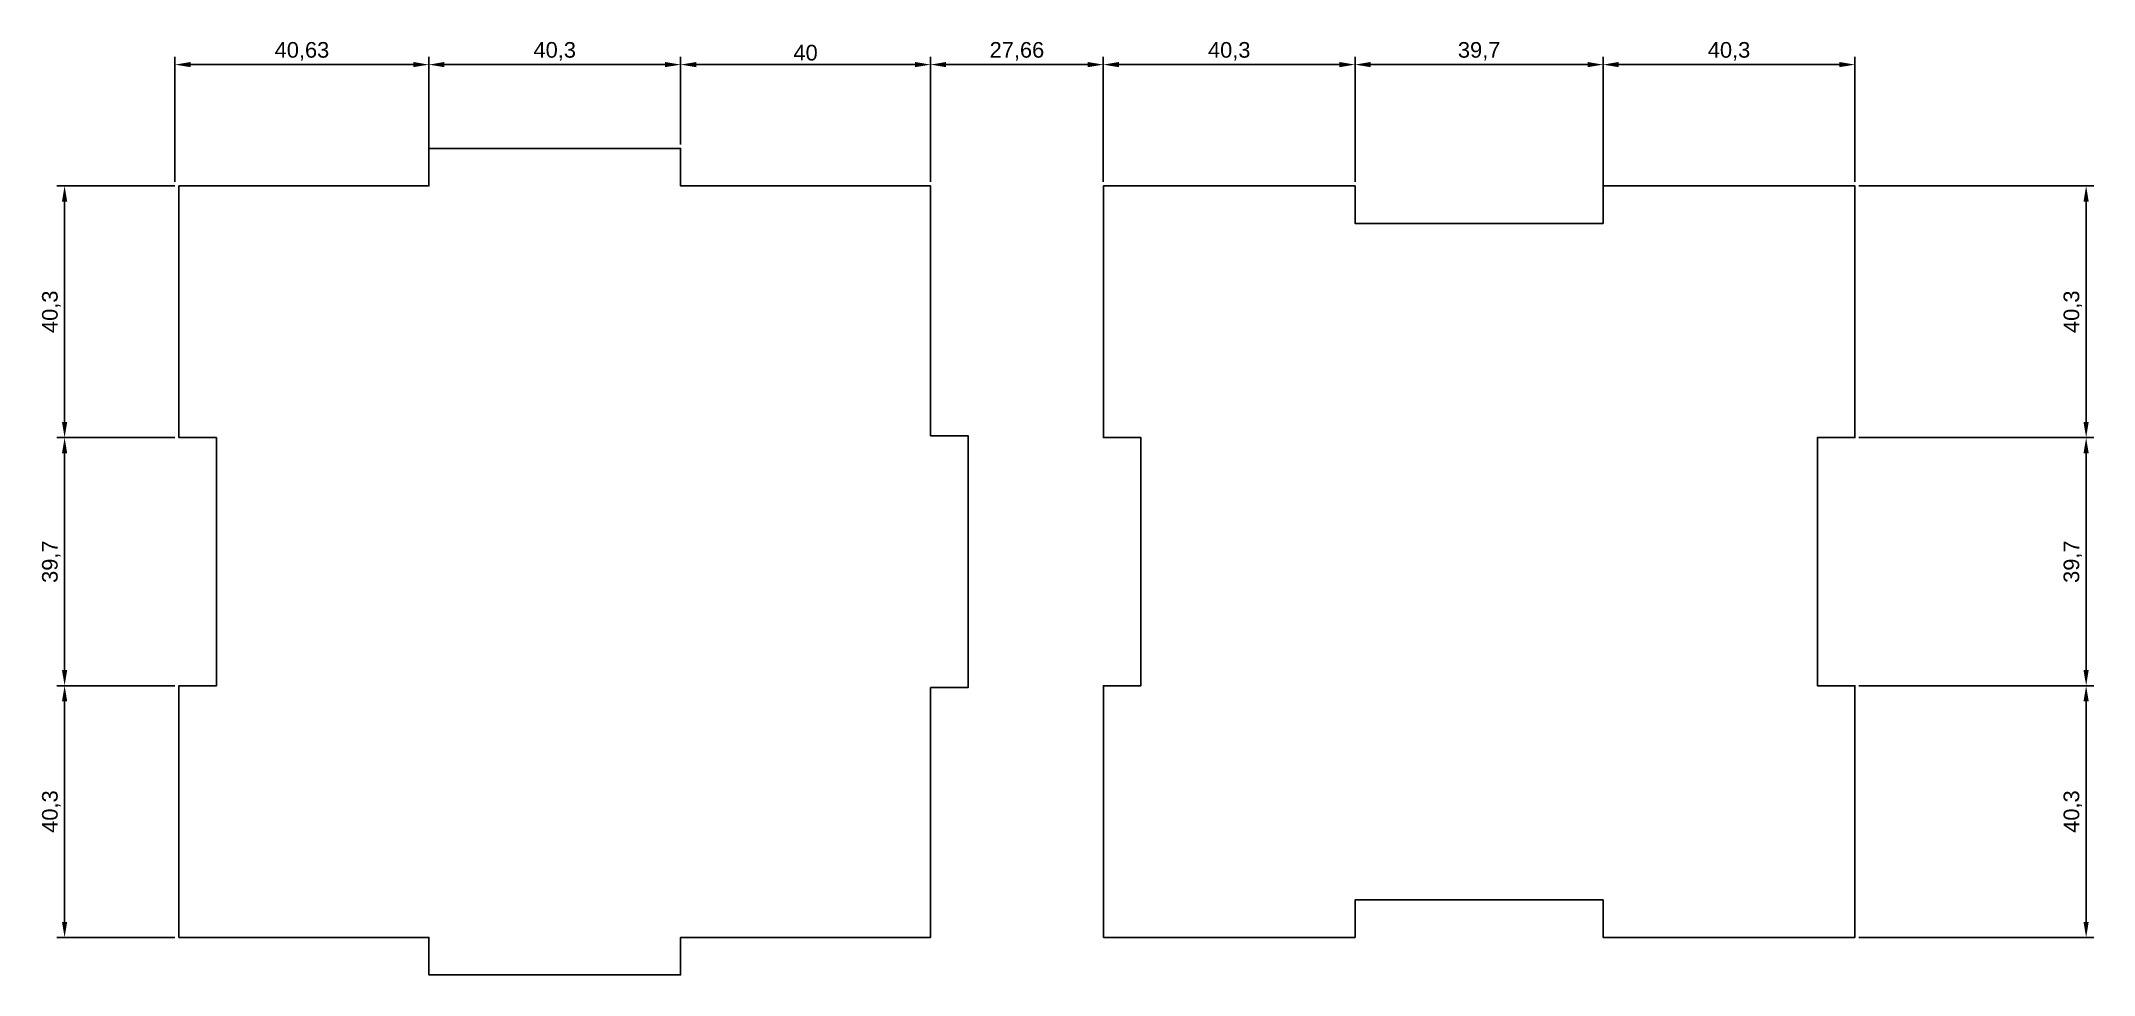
# Model space of a CAD drawing. Header units: millimetres. Extents: x -22 to 306, y -6 to 143.
import ezdxf

# ---------------------------------------------------------------- set-up
doc = ezdxf.new("R2010")
doc.units = ezdxf.units.MM
doc.layers.add('Dimensions', color=1, linetype='Continuous')
doc.styles.get("Standard").update_dxf_attribs({"font": 'arial.ttf'})
doc.dimstyles.new('ISO-25', dxfattribs={"dimtxt": 2.5, "dimasz": 2.5, "dimexe": 1.25, "dimexo": 0.625, "dimtad": 1, "dimtxsty": 'Standard', "dimcen": 2.5, "dimadec": 0, "dimazin": 0, "dimtfac": 1, "dimtmove": 0, "dimatfit": 3, "dimfxl": 1, "dimarcsym": 0})

# ---------------------------------------------------------------- blocks, each defined once
blk = doc.blocks.new('*D1')
at = {"layer": 'Defpoints', "color": 0}
for p in [(-0.15, 120.15), (-18.45, 79.85), (-0.15, 79.85)]:
    blk.add_point(p, dxfattribs=at)
at = {"layer": 'Dimensions', "color": 0, "lineweight": -2}
for p, q in [((-0.78, 120.15), (-19.7, 120.15)), ((-18.45, 117.65), (-18.45, 82.35)), ((-0.78, 79.85), (-19.7, 79.85))]:
    blk.add_line(p, q, dxfattribs=at)
at = {"layer": 'Dimensions', "color": 0}
for points in [[(-18.03, 117.65), (-18.87, 117.65), (-18.45, 120.15)], [(-18.87, 82.35), (-18.03, 82.35), (-18.45, 79.85)]]:
    blk.add_solid(points, dxfattribs=at)
at = {"layer": 'Dimensions', "color": 0, "insert": (-20.58, 100), "char_height": 2.5, "attachment_point": 5, "rotation": 90}
blk.add_mtext('40,3', dxfattribs=at)
blk = doc.blocks.new('*D2')
at = {"layer": 'Defpoints', "color": 0}
for p in [(-0.15, 79.85), (-18.45, 40.15), (-0.15, 40.15)]:
    blk.add_point(p, dxfattribs=at)
at = {"layer": 'Dimensions', "color": 0, "lineweight": -2}
for p, q in [((-0.78, 79.85), (-19.7, 79.85)), ((-18.45, 77.35), (-18.45, 42.65)), ((-0.78, 40.15), (-19.7, 40.15))]:
    blk.add_line(p, q, dxfattribs=at)
at = {"layer": 'Dimensions', "color": 0}
for points in [[(-18.03, 77.35), (-18.87, 77.35), (-18.45, 79.85)], [(-18.87, 42.65), (-18.03, 42.65), (-18.45, 40.15)]]:
    blk.add_solid(points, dxfattribs=at)
at = {"layer": 'Dimensions', "color": 0, "insert": (-20.58, 60), "char_height": 2.5, "attachment_point": 5, "rotation": 90}
blk.add_mtext('39,7', dxfattribs=at)
blk = doc.blocks.new('*D3')
at = {"layer": 'Defpoints', "color": 0}
for p in [(-0.15, 40.15), (-18.45, -0.15), (-0.15, -0.15)]:
    blk.add_point(p, dxfattribs=at)
at = {"layer": 'Dimensions', "color": 0, "lineweight": -2}
for p, q in [((-0.78, 40.15), (-19.7, 40.15)), ((-18.45, 37.65), (-18.45, 2.35)), ((-0.78, -0.15), (-19.7, -0.15))]:
    blk.add_line(p, q, dxfattribs=at)
at = {"layer": 'Dimensions', "color": 0}
for points in [[(-18.03, 37.65), (-18.87, 37.65), (-18.45, 40.15)], [(-18.87, 2.35), (-18.03, 2.35), (-18.45, -0.15)]]:
    blk.add_solid(points, dxfattribs=at)
at = {"layer": 'Dimensions', "color": 0, "insert": (-20.58, 20), "char_height": 2.5, "attachment_point": 5, "rotation": 90}
blk.add_mtext('40,3', dxfattribs=at)
blk = doc.blocks.new('*D4')
at = {"layer": 'Defpoints', "color": 0}
for p in [(39.85, 139.56), (-0.78, 120.15), (39.85, 120.15)]:
    blk.add_point(p, dxfattribs=at)
at = {"layer": 'Dimensions', "color": 0, "lineweight": -2}
for p, q in [((-0.78, 120.78), (-0.78, 140.81)), ((1.73, 139.56), (37.35, 139.56)), ((39.85, 120.78), (39.85, 140.81))]:
    blk.add_line(p, q, dxfattribs=at)
at = {"layer": 'Dimensions', "color": 0}
for points in [[(1.73, 139.98), (1.73, 139.15), (-0.78, 139.56)], [(37.35, 139.15), (37.35, 139.98), (39.85, 139.56)]]:
    blk.add_solid(points, dxfattribs=at)
at = {"layer": 'Dimensions', "color": 0, "insert": (19.54, 141.69), "char_height": 2.5, "attachment_point": 5}
blk.add_mtext('40,63', dxfattribs=at)
blk = doc.blocks.new('*D5')
at = {"layer": 'Defpoints', "color": 0}
for p in [(80.15, 139.56), (80.15, 126.15), (39.85, 120.15)]:
    blk.add_point(p, dxfattribs=at)
at = {"layer": 'Dimensions', "color": 0, "lineweight": -2}
for p, q in [((39.85, 120.78), (39.85, 140.81)), ((42.35, 139.56), (77.65, 139.56)), ((80.15, 126.78), (80.15, 140.81))]:
    blk.add_line(p, q, dxfattribs=at)
at = {"layer": 'Dimensions', "color": 0}
for points in [[(42.35, 139.98), (42.35, 139.15), (39.85, 139.56)], [(77.65, 139.15), (77.65, 139.98), (80.15, 139.56)]]:
    blk.add_solid(points, dxfattribs=at)
at = {"layer": 'Dimensions', "color": 0, "insert": (60, 141.69), "char_height": 2.5, "attachment_point": 5}
blk.add_mtext('40,3', dxfattribs=at)
blk = doc.blocks.new('*D6')
at = {"layer": 'Defpoints', "color": 0}
for p in [(120.15, 139.56), (80.15, 126.15), (120.15, 120.15)]:
    blk.add_point(p, dxfattribs=at)
at = {"layer": 'Dimensions', "color": 0, "lineweight": -2}
for p, q in [((80.15, 126.78), (80.15, 140.81)), ((82.65, 139.56), (117.65, 139.56)), ((120.15, 120.78), (120.15, 140.81))]:
    blk.add_line(p, q, dxfattribs=at)
at = {"layer": 'Dimensions', "color": 0}
for points in [[(82.65, 139.98), (82.65, 139.15), (80.15, 139.56)], [(117.65, 139.15), (117.65, 139.98), (120.15, 139.56)]]:
    blk.add_solid(points, dxfattribs=at)
at = {"layer": 'Dimensions', "color": 0, "insert": (100.15, 141.46), "char_height": 2.5, "attachment_point": 5}
blk.add_mtext('40', dxfattribs=at)
blk = doc.blocks.new('*D7')
at = {"layer": 'Defpoints', "color": 0}
for p in [(147.81, 139.56), (120.15, 120.15), (147.81, 120.15)]:
    blk.add_point(p, dxfattribs=at)
at = {"layer": 'Dimensions', "color": 0, "lineweight": -2}
for p, q in [((120.15, 120.78), (120.15, 140.81)), ((122.65, 139.56), (145.31, 139.56)), ((147.81, 120.78), (147.81, 140.81))]:
    blk.add_line(p, q, dxfattribs=at)
at = {"layer": 'Dimensions', "color": 0}
for points in [[(122.65, 139.98), (122.65, 139.15), (120.15, 139.56)], [(145.31, 139.15), (145.31, 139.98), (147.81, 139.56)]]:
    blk.add_solid(points, dxfattribs=at)
at = {"layer": 'Dimensions', "color": 0, "insert": (133.98, 141.69), "char_height": 2.5, "attachment_point": 5}
blk.add_mtext('27,66', dxfattribs=at)
blk = doc.blocks.new('*D8')
at = {"layer": 'Defpoints', "color": 0}
for p in [(188.11, 139.56), (147.81, 120.15), (188.11, 120.15)]:
    blk.add_point(p, dxfattribs=at)
at = {"layer": 'Dimensions', "color": 0, "lineweight": -2}
for p, q in [((147.81, 120.78), (147.81, 140.81)), ((150.31, 139.56), (185.61, 139.56)), ((188.11, 120.78), (188.11, 140.81))]:
    blk.add_line(p, q, dxfattribs=at)
at = {"layer": 'Dimensions', "color": 0}
for points in [[(150.31, 139.98), (150.31, 139.15), (147.81, 139.56)], [(185.61, 139.15), (185.61, 139.98), (188.11, 139.56)]]:
    blk.add_solid(points, dxfattribs=at)
at = {"layer": 'Dimensions', "color": 0, "insert": (167.96, 141.69), "char_height": 2.5, "attachment_point": 5}
blk.add_mtext('40,3', dxfattribs=at)
blk = doc.blocks.new('*D9')
at = {"layer": 'Defpoints', "color": 0}
for p in [(227.81, 139.56), (188.11, 120.15), (227.81, 117.15)]:
    blk.add_point(p, dxfattribs=at)
at = {"layer": 'Dimensions', "color": 0, "lineweight": -2}
for p, q in [((188.11, 120.78), (188.11, 140.81)), ((190.61, 139.56), (225.31, 139.56)), ((227.81, 117.78), (227.81, 140.81))]:
    blk.add_line(p, q, dxfattribs=at)
at = {"layer": 'Dimensions', "color": 0}
for points in [[(190.61, 139.98), (190.61, 139.15), (188.11, 139.56)], [(225.31, 139.15), (225.31, 139.98), (227.81, 139.56)]]:
    blk.add_solid(points, dxfattribs=at)
at = {"layer": 'Dimensions', "color": 0, "insert": (207.96, 141.69), "char_height": 2.5, "attachment_point": 5}
blk.add_mtext('39,7', dxfattribs=at)
blk = doc.blocks.new('*D10')
at = {"layer": 'Defpoints', "color": 0}
for p in [(268.11, 139.56), (268.11, 120.15), (227.81, 117.15)]:
    blk.add_point(p, dxfattribs=at)
at = {"layer": 'Dimensions', "color": 0, "lineweight": -2}
for p, q in [((227.81, 117.78), (227.81, 140.81)), ((230.31, 139.56), (265.61, 139.56)), ((268.11, 120.78), (268.11, 140.81))]:
    blk.add_line(p, q, dxfattribs=at)
at = {"layer": 'Dimensions', "color": 0}
for points in [[(230.31, 139.98), (230.31, 139.15), (227.81, 139.56)], [(265.61, 139.15), (265.61, 139.98), (268.11, 139.56)]]:
    blk.add_solid(points, dxfattribs=at)
at = {"layer": 'Dimensions', "color": 0, "insert": (247.96, 141.69), "char_height": 2.5, "attachment_point": 5}
blk.add_mtext('40,3', dxfattribs=at)
blk = doc.blocks.new('*D11')
at = {"layer": 'Defpoints', "color": 0}
for p in [(268.11, 120.15), (268.11, 79.85), (305.12, 79.85)]:
    blk.add_point(p, dxfattribs=at)
at = {"layer": 'Dimensions', "color": 0, "lineweight": -2}
for p, q in [((268.74, 120.15), (306.37, 120.15)), ((305.12, 117.65), (305.12, 82.35)), ((268.74, 79.85), (306.37, 79.85))]:
    blk.add_line(p, q, dxfattribs=at)
at = {"layer": 'Dimensions', "color": 0}
for points in [[(305.53, 117.65), (304.7, 117.65), (305.12, 120.15)], [(304.7, 82.35), (305.53, 82.35), (305.12, 79.85)]]:
    blk.add_solid(points, dxfattribs=at)
at = {"layer": 'Dimensions', "color": 0, "insert": (302.99, 100), "char_height": 2.5, "attachment_point": 5, "rotation": 90}
blk.add_mtext('40,3', dxfattribs=at)
blk = doc.blocks.new('*D12')
at = {"layer": 'Defpoints', "color": 0}
for p in [(268.11, 79.85), (268.11, 40.15), (305.12, 40.15)]:
    blk.add_point(p, dxfattribs=at)
at = {"layer": 'Dimensions', "color": 0, "lineweight": -2}
for p, q in [((268.74, 79.85), (306.37, 79.85)), ((305.12, 77.35), (305.12, 42.65)), ((268.74, 40.15), (306.37, 40.15))]:
    blk.add_line(p, q, dxfattribs=at)
at = {"layer": 'Dimensions', "color": 0}
for points in [[(305.53, 77.35), (304.7, 77.35), (305.12, 79.85)], [(304.7, 42.65), (305.53, 42.65), (305.12, 40.15)]]:
    blk.add_solid(points, dxfattribs=at)
at = {"layer": 'Dimensions', "color": 0, "insert": (302.99, 60), "char_height": 2.5, "attachment_point": 5, "rotation": 90}
blk.add_mtext('39,7', dxfattribs=at)
blk = doc.blocks.new('*D13')
at = {"layer": 'Defpoints', "color": 0}
for p in [(268.11, 40.15), (268.11, -0.15), (305.12, -0.15)]:
    blk.add_point(p, dxfattribs=at)
at = {"layer": 'Dimensions', "color": 0, "lineweight": -2}
for p, q in [((268.74, 40.15), (306.37, 40.15)), ((305.12, 37.65), (305.12, 2.35)), ((268.74, -0.15), (306.37, -0.15))]:
    blk.add_line(p, q, dxfattribs=at)
at = {"layer": 'Dimensions', "color": 0}
for points in [[(305.53, 37.65), (304.7, 37.65), (305.12, 40.15)], [(304.7, 2.35), (305.53, 2.35), (305.12, -0.15)]]:
    blk.add_solid(points, dxfattribs=at)
at = {"layer": 'Dimensions', "color": 0, "insert": (302.99, 20), "char_height": 2.5, "attachment_point": 5, "rotation": 90}
blk.add_mtext('40,3', dxfattribs=at)

msp = doc.modelspace()

# ---------------------------------------------------------------- linework, layer by layer
for points in [[(-0.15, -0.15), (39.85, -0.15), (39.85, -6.15), (80.15, -6.15), (80.15, -0.15), (120.15, -0.15), (120.15, 39.85), (126.15, 39.85), (126.15, 80.15), (120.15, 80.15), (120.15, 120.15), (80.15, 120.15), (80.15, 126.15), (39.85, 126.15), (39.85, 120.15), (-0.15, 120.15), (-0.15, 79.85), (5.85, 79.85), (5.85, 40.15), (-0.15, 40.15)], [(147.813, -0.15), (188.113, -0.15), (188.113, 5.85), (227.813, 5.85), (227.813, -0.15), (268.113, -0.15), (268.113, 40.15), (262.113, 40.15), (262.113, 79.85), (268.113, 79.85), (268.113, 120.15), (227.813, 120.15), (227.813, 114.15), (188.113, 114.15), (188.113, 120.15), (147.813, 120.15), (147.813, 79.85), (153.813, 79.85), (153.813, 40.15), (147.813, 40.15)]]:
    msp.add_lwpolyline(points, close=True)

# ---------------------------------------------------------------- dimensions: what is measured, and where the dimension line sits
at = {"layer": 'Dimensions'}
for base, p1, p2, picture, middle in [((39.85, 139.563989078), (-0.775, 120.15), (39.85, 120.15), '*D4', (19.5375, 141.691376527)), ((80.15, 139.564), (39.85, 120.15), (80.15, 126.15), '*D5', (60, 141.691)), ((120.15, 139.564), (80.15, 126.15), (120.15, 120.15), '*D6', (100.15, 141.465)), ((147.813, 139.564), (120.15, 120.15), (147.813, 120.15), '*D7', (133.982, 141.691)), ((188.113, 139.564), (147.813, 120.15), (188.113, 120.15), '*D8', (167.963, 141.691)), ((227.813, 139.564), (188.113, 120.15), (227.813, 117.15), '*D9', (207.963, 141.691)), ((268.113, 139.564), (227.813, 117.15), (268.113, 120.15), '*D10', (247.963, 141.691))]:
    dim = msp.add_linear_dim(base=base, p1=p1, p2=p2, dimstyle='ISO-25', dxfattribs=at)
    dim.commit()
    dim.dimension.update_dxf_attribs({"geometry": picture, "text_midpoint": middle})
for base, p1, p2, picture, middle in [((-18.45, 79.85), (-0.15, 120.15), (-0.15, 79.85), '*D1', (-20.578, 100)), ((305.118, 79.85), (268.113, 120.15), (268.113, 79.85), '*D11', (302.99, 100)), ((-18.45, 40.15), (-0.15, 79.85), (-0.15, 40.15), '*D2', (-20.578, 60)), ((305.118, 40.15), (268.113, 79.85), (268.113, 40.15), '*D12', (302.99, 60)), ((-18.45, -0.15), (-0.15, 40.15), (-0.15, -0.15), '*D3', (-20.578, 20)), ((305.118, -0.15), (268.113, 40.15), (268.113, -0.15), '*D13', (302.99, 20))]:
    dim = msp.add_linear_dim(base=base, p1=p1, p2=p2, angle=90, dimstyle='ISO-25', dxfattribs=at)
    dim.commit()
    dim.dimension.update_dxf_attribs({"geometry": picture, "text_midpoint": middle})

doc.saveas('drawing.dxf')
